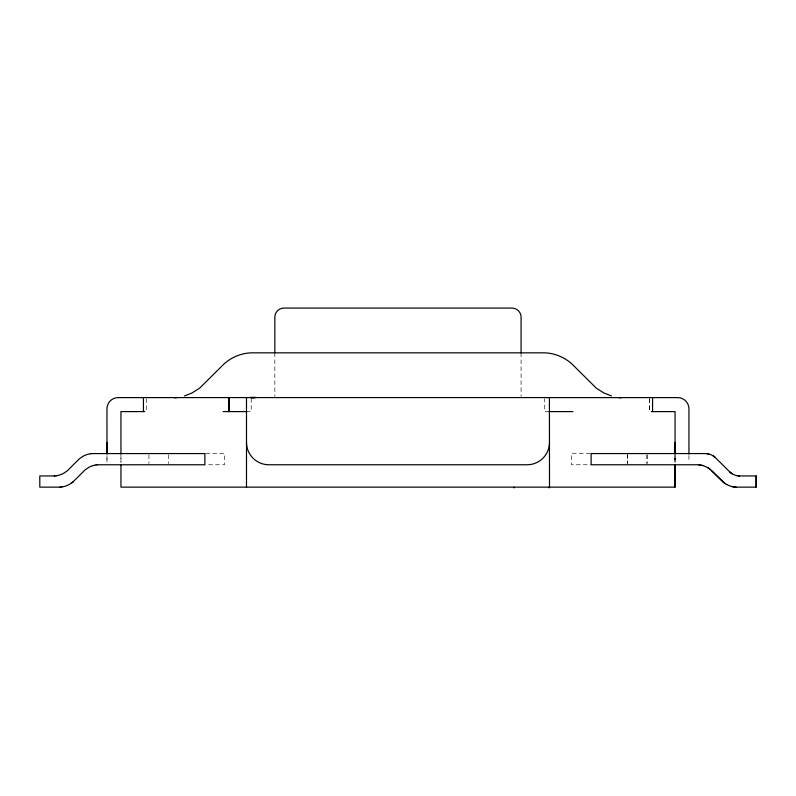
<?xml version="1.0" encoding="UTF-8"?>
<svg xmlns="http://www.w3.org/2000/svg" width="796" height="796" viewBox="0 0 796 796"><rect width="100%" height="100%" fill="white"/><g stroke="black" fill="none" stroke-linecap="round" stroke-linejoin="round"><path stroke-width="0.6" stroke-dasharray="3.98 2.98" d="M120.962 462.317L120.962 455.531M675.058 455.531L675.058 462.317L675.058 454.815M246.491 411.602L251.218 411.602L251.218 398.776M549.061 411.602L544.713 411.602L544.713 398.776M205.836 453.571L224.492 453.571L224.492 464.764L205.836 464.764M590.184 453.571L571.438 453.571L571.438 464.764L591.03 464.764M674.968 455.531L674.968 462.317L674.968 454.815M688.938 455.531L688.938 462.317M649.725 398.776L649.725 411.602M649.635 398.776L649.635 411.602M647.078 454.815L647.078 463.521M646.989 454.815L646.989 463.521M627.497 454.815L627.497 463.521M627.397 453.571L627.397 463.521M521.082 352.837L521.082 396.368M274.849 352.837L274.849 396.368M168.533 454.815L168.533 463.521M148.922 454.815L148.942 463.521M146.295 398.776L146.275 411.602M120.942 454.815L120.942 462.317M106.972 455.531L106.972 462.317L106.953 455.531"/><path stroke-width="1.19" d="M106.972 442.377L106.972 454.068L106.953 408.796A11.194 11.194 0 0 1 118.146 397.612L253.526 397.572L250.292 397.473L250.969 397.572M120.962 464.486L120.942 487.142L675.058 487.142L675.048 464.486M675.058 454.068L674.968 442.377M61.869 486.993L64.844 486.316A24.557 24.557 0 0 0 69.282 484.475L72.933 481.988L85.053 469.919L88.684 467.431A24.557 24.557 0 0 1 93.122 465.59L96.097 464.914M72.914 481.988L71.849 482.854M184.463 395.96L191.965 392.995L199.617 388.169L223.945 364.031C231.238 357.334 241.069 353.265 250.969 352.837L544.962 352.837C554.862 353.265 564.692 357.334 571.986 364.031L596.313 388.169L603.975 392.995L611.467 395.96M93.142 465.58L93.898 465.371M90.505 453.72L87.52 454.397A24.557 24.557 0 0 0 83.063 456.237L79.431 458.725L67.312 470.794L63.69 473.282A24.557 24.557 0 0 1 59.232 475.122L56.267 475.799M542.086 397.572L544.862 397.572M90.475 453.72L91.868 453.581M96.077 464.914L97.46 464.774M56.297 475.799L54.904 475.938M61.889 486.993L60.506 487.122M253.198 397.572L254.74 397.473C243.467 397.751 262.571 397.323 253.964 397.572M91.848 453.581L204.88 453.571L204.88 464.764L97.44 464.774M54.267 475.948L54.934 475.938M59.869 487.142L60.526 487.122M176.672 397.572L174.543 397.612L176.961 397.572M251.188 397.572L542.106 397.572M544.713 397.612L677.754 397.612A11.194 11.194 0 0 1 688.938 408.796L688.938 454.068M144.723 411.602L120.942 411.602L120.942 454.068M223.069 411.602L246.85 411.602M549.15 411.602L572.931 411.602M651.277 411.602L675.058 411.602L675.058 453.571M705.893 453.571L591.12 453.571L591.12 464.764L698.56 464.774M54.287 475.948L39.8 475.948L39.8 487.142L59.889 487.142M739.265 475.948L756.2 475.948L756.2 487.142L736.041 487.142M618.97 397.572L621.387 397.612L619.258 397.572M705.803 453.571L706.341 453.581M738.817 475.938L739.355 475.948M735.404 487.122L736.131 487.142M706.251 453.581L706.808 453.62M698.47 464.774L699.226 464.824M738.35 475.909L738.907 475.938M734.738 487.072L735.494 487.122M706.719 453.62L707.793 453.76M699.137 464.824L699.923 464.914M738.439 475.909L736.847 475.65M734.041 486.993L734.827 487.072M707.206 453.68L708.311 453.869M699.833 464.914L701.375 465.182M733.325 486.873L734.131 486.993M732.589 486.714L733.414 486.873M708.221 453.869L708.838 453.999M701.286 465.182L702.878 465.58A24.557 24.557 0 0 1 707.246 467.431L708.032 467.819M736.937 475.65L736.32 475.52A16.925 16.925 0 0 1 732.191 473.809L730.877 472.953M731.842 486.535L732.678 486.714M702.032 465.371L702.788 465.58M731.932 486.535L731.086 486.316A24.557 24.557 0 0 1 726.629 484.475M726.718 484.475L725.275 483.689M708.738 453.999A16.925 16.925 0 0 1 712.878 455.71L713.425 455.989M712.878 455.71L714.281 456.576M732.28 473.809L731.385 473.242M707.942 467.819L708.689 468.217M708.599 468.217L709.316 468.625M724.649 483.281L725.365 483.689M713.773 456.277L715.345 457.481M709.226 468.625L709.903 469.053M722.997 481.988L724.738 483.281M730.967 472.953L730.131 472.346M709.813 469.053L722.629 481.55M724.151 482.854L711.345 470.356M714.579 456.874L729.902 472.038M730.579 472.645L729.813 472.038M674.968 464.486L674.968 487.142M756.11 475.948L756.11 487.142M652.561 397.612L652.561 411.602M549.419 397.612L549.509 487.142M549.061 487.142L549.15 487.928M521.082 352.837L521.082 317.027C521.101 312.201 516.853 308.042 512.047 308.072L283.883 308.072C279.078 308.042 274.829 312.201 274.849 317.027L274.849 352.837M514.087 487.142L514.087 487.928M246.491 397.612L246.491 487.142M143.439 397.612L143.439 411.602M246.491 442.377A22.387 22.387 0 0 0 268.879 464.764L527.121 464.764A22.387 22.387 0 0 0 549.509 442.377M228.999 411.602L228.999 397.612L228.94 411.602"/></g></svg>
